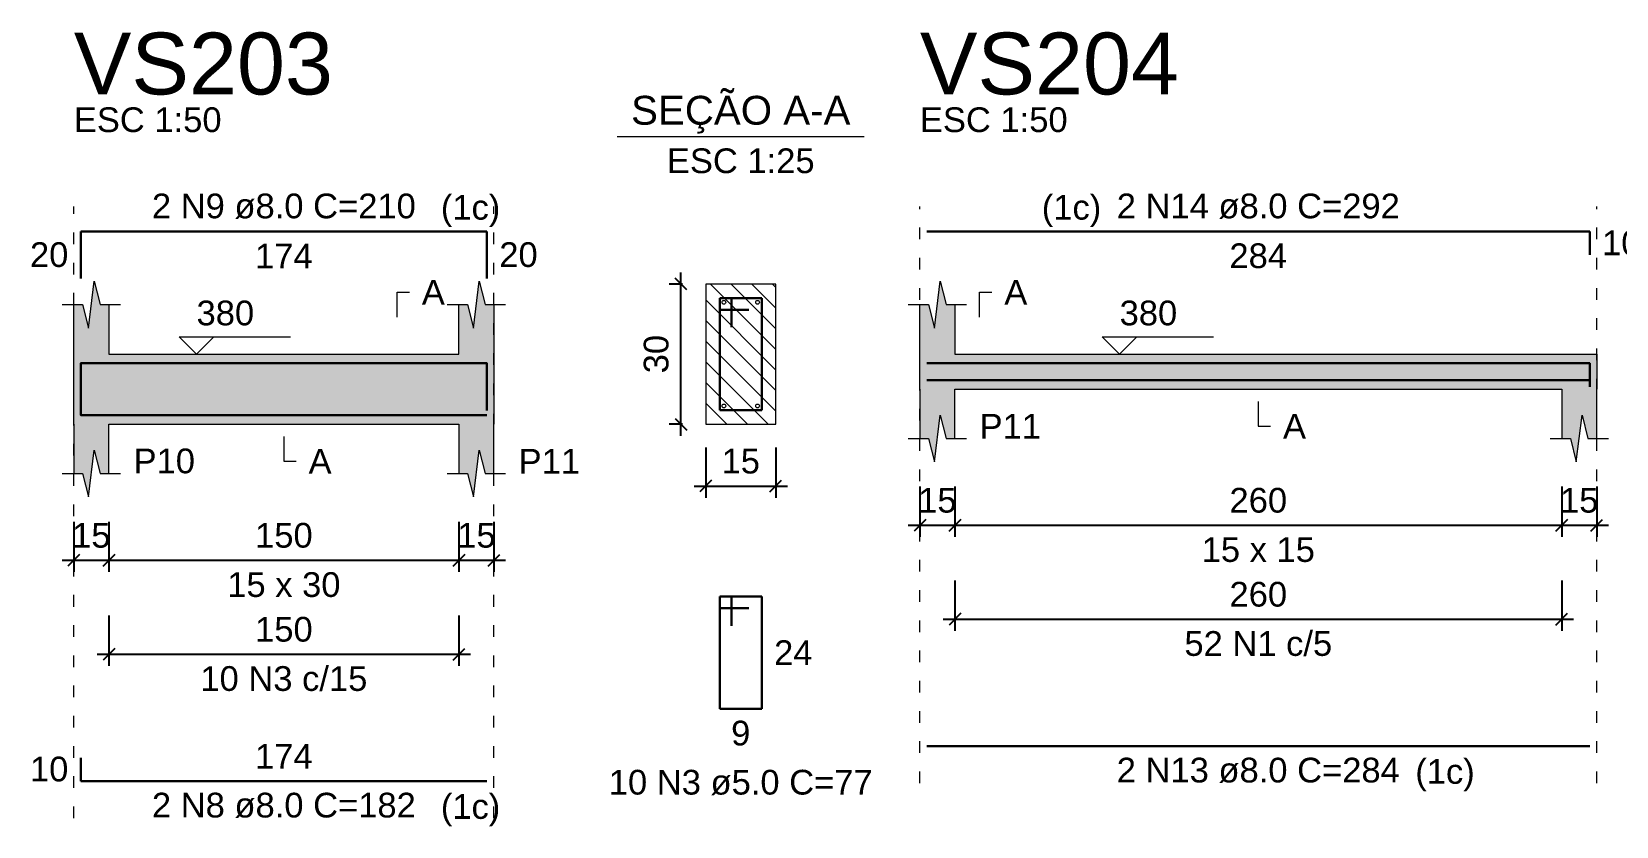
# Model space of a CAD drawing. Header units: inches. Extents: x -52 to 802, y -168 to 85.
# Drawn here: x 162.14 to 175.72, y -118.71 to -111.91 of the extents above; entities that cross this region are included whole.
import ezdxf

# ---------------------------------------------------------------- set-up
doc = ezdxf.new("R2010")
doc.units = ezdxf.units.IN
doc.header["$MEASUREMENT"] = 0
doc.linetypes.add('DOT2', pattern=[3.175, 0, -3.175])
for name, color, linetype, lineweight in [('Descrição da armadura', 7, 'Continuous', 5), ('DT-Barras na forma', 2, 'Continuous', 30), ('DT-Barras no corte', 5, 'Continuous', 5), ('DT-Barras rebatidas', 2, 'Continuous', 30), ('DT-Cotas', 9, 'Continuous', 5), ('DT-Forma', 5, 'Continuous', 5), ('DT-Hachura forma vigas', 252, 'Continuous', 5), ('DT-Hachura seção vigas', 252, 'Continuous', 5), ('DT-Pontilhado', 9, 'DOT2', 5), ('DT-Textos', 7, 'Continuous', 5), ('DT-Título', 3, 'Continuous', 20), ('Textos armaduras', 7, 'Continuous', 5)]:
    doc.layers.add(name, color=color, linetype=linetype, lineweight=lineweight)
doc.styles.add('Arial', font='arial.ttf')
doc.styles.get("Standard").update_dxf_attribs({"font": 'arial.ttf'})
doc.dimstyles.new('UM_25.000000', dxfattribs={"dimtxt": 0.18, "dimasz": 0.1, "dimexe": 0.1, "dimexo": 0.2, "dimgap": 0, "dimtad": 1, "dimtih": 1, "dimtoh": 1, "dimdec": 1, "dimlfac": 25, "dimzin": 0, "dimdsep": 46, "dimtxsty": 'Standard', "dimcen": 0.09, "dimdle": 0.1, "dimadec": 1, "dimazin": 2, "dimtfac": 1, "dimtdec": 4, "dimtofl": 0, "dimtmove": 0, "dimatfit": 3, "dimfxl": 1, "dimtolj": 1, "dimarcsym": 0})
doc.dimstyles.new('UM_50.000000', dxfattribs={"dimtxt": 0.18, "dimasz": 0.1, "dimexe": 0.1, "dimexo": 0.2, "dimgap": 0, "dimtad": 1, "dimtih": 1, "dimtoh": 1, "dimdec": 1, "dimlfac": 50, "dimzin": 0, "dimdsep": 46, "dimtxsty": 'Standard', "dimcen": 0.09, "dimdle": 0.1, "dimadec": 1, "dimazin": 2, "dimtfac": 1, "dimtdec": 4, "dimtofl": 0, "dimtmove": 0, "dimatfit": 3, "dimfxl": 1, "dimtolj": 1, "dimarcsym": 0})

# ---------------------------------------------------------------- blocks, each defined once
blk = doc.blocks.new('_Oblique')
at = {"color": 0, "linetype": 'ByBlock', "lineweight": -2}
blk.add_line((-0.5, -0.5), (0.5, 0.5), dxfattribs=at)
blk = doc.blocks.new('*D1873')
at = {"layer": 'Defpoints', "color": 0, "transparency": 16777216}
for p in [(162.503, -115.902), (162.803, -115.902), (162.803, -116.432)]:
    blk.add_point(p, dxfattribs=at)
at = {"layer": 'DT-Cotas', "color": 0, "lineweight": -2, "transparency": 16777216}
for p, q in [((162.503, -116.102), (162.503, -116.532)), ((162.803, -116.102), (162.803, -116.532)), ((162.403, -116.432), (162.903, -116.432))]:
    blk.add_line(p, q, dxfattribs=at)
at = {"layer": 'DT-Cotas', "color": 0, "lineweight": -2, "transparency": 16777216, "xscale": 0.1, "yscale": 0.1, "zscale": 0.1, "rotation": 180}
blk.add_blockref('_Oblique', (162.503, -116.432), dxfattribs=at)
at = {"layer": 'DT-Cotas', "color": 0, "lineweight": -2, "transparency": 16777216, "xscale": 0.1, "yscale": 0.1, "zscale": 0.1}
blk.add_blockref('_Oblique', (162.803, -116.432), dxfattribs=at)
at = {"layer": 'DT-Cotas', "transparency": 16777216, "insert": (162.653, -116.22), "char_height": 0.2118, "attachment_point": 5, "rotation": 0.0057, "style": 'Arial'}
blk.add_mtext('\\A1;15', dxfattribs=at)
blk = doc.blocks.new('*D1874')
at = {"layer": 'Defpoints', "color": 0, "transparency": 16777216}
for p in [(162.803, -115.902), (165.803, -115.902), (165.803, -116.432)]:
    blk.add_point(p, dxfattribs=at)
at = {"layer": 'DT-Cotas', "color": 0, "lineweight": -2, "transparency": 16777216}
for p, q in [((162.803, -116.102), (162.803, -116.532)), ((165.803, -116.102), (165.803, -116.532)), ((162.703, -116.432), (165.903, -116.432))]:
    blk.add_line(p, q, dxfattribs=at)
at = {"layer": 'DT-Cotas', "color": 0, "lineweight": -2, "transparency": 16777216, "xscale": 0.1, "yscale": 0.1, "zscale": 0.1, "rotation": 180}
blk.add_blockref('_Oblique', (162.803, -116.432), dxfattribs=at)
at = {"layer": 'DT-Cotas', "color": 0, "lineweight": -2, "transparency": 16777216, "xscale": 0.1, "yscale": 0.1, "zscale": 0.1}
blk.add_blockref('_Oblique', (165.803, -116.432), dxfattribs=at)
at = {"layer": 'DT-Cotas', "transparency": 16777216, "insert": (164.303, -116.22), "char_height": 0.2118, "attachment_point": 5, "rotation": 0.0057, "style": 'Arial'}
blk.add_mtext('\\A1;150', dxfattribs=at)
blk = doc.blocks.new('*D1875')
at = {"layer": 'Defpoints', "color": 0, "transparency": 16777216}
for p in [(165.803, -115.902), (166.103, -115.902), (166.103, -116.432)]:
    blk.add_point(p, dxfattribs=at)
at = {"layer": 'DT-Cotas', "color": 0, "lineweight": -2, "transparency": 16777216}
for p, q in [((165.803, -116.102), (165.803, -116.532)), ((166.103, -116.102), (166.103, -116.532)), ((165.703, -116.432), (166.203, -116.432))]:
    blk.add_line(p, q, dxfattribs=at)
at = {"layer": 'DT-Cotas', "color": 0, "lineweight": -2, "transparency": 16777216, "xscale": 0.1, "yscale": 0.1, "zscale": 0.1, "rotation": 180}
blk.add_blockref('_Oblique', (165.803, -116.432), dxfattribs=at)
at = {"layer": 'DT-Cotas', "color": 0, "lineweight": -2, "transparency": 16777216, "xscale": 0.1, "yscale": 0.1, "zscale": 0.1}
blk.add_blockref('_Oblique', (166.103, -116.432), dxfattribs=at)
at = {"layer": 'DT-Cotas', "transparency": 16777216, "insert": (165.953, -116.22), "char_height": 0.2118, "attachment_point": 5, "rotation": 0.0057, "style": 'Arial'}
blk.add_mtext('\\A1;15', dxfattribs=at)
blk = doc.blocks.new('*D1876')
at = {"layer": 'Defpoints', "color": 0, "transparency": 16777216}
for p in [(162.803, -116.707), (165.803, -116.707), (165.803, -117.237)]:
    blk.add_point(p, dxfattribs=at)
at = {"layer": 'DT-Cotas', "color": 0, "lineweight": -2, "transparency": 16777216}
for p, q in [((162.803, -116.907), (162.803, -117.337)), ((165.803, -116.907), (165.803, -117.337)), ((162.703, -117.237), (165.903, -117.237))]:
    blk.add_line(p, q, dxfattribs=at)
at = {"layer": 'DT-Cotas', "color": 0, "lineweight": -2, "transparency": 16777216, "xscale": 0.1, "yscale": 0.1, "zscale": 0.1, "rotation": 180}
blk.add_blockref('_Oblique', (162.803, -117.237), dxfattribs=at)
at = {"layer": 'DT-Cotas', "color": 0, "lineweight": -2, "transparency": 16777216, "xscale": 0.1, "yscale": 0.1, "zscale": 0.1}
blk.add_blockref('_Oblique', (165.803, -117.237), dxfattribs=at)
at = {"layer": 'DT-Cotas', "transparency": 16777216, "insert": (164.303, -117.025), "char_height": 0.2118, "attachment_point": 5, "rotation": 0.0057, "style": 'Arial'}
blk.add_mtext('\\A1;150', dxfattribs=at)
blk = doc.blocks.new('*D1877')
at = {"layer": 'Defpoints', "color": 0, "transparency": 16777216}
for p in [(167.706, -114.067), (167.918, -114.067), (167.918, -115.267)]:
    blk.add_point(p, dxfattribs=at)
at = {"layer": 'DT-Cotas', "color": 0, "lineweight": -2, "transparency": 16777216}
for p, q in [((167.706, -115.367), (167.706, -113.967)), ((167.718, -114.067), (167.606, -114.067)), ((167.718, -115.267), (167.606, -115.267))]:
    blk.add_line(p, q, dxfattribs=at)
at = {"layer": 'DT-Cotas', "color": 0, "lineweight": -2, "transparency": 16777216, "xscale": 0.1, "yscale": 0.1, "zscale": 0.1}
for p, rotation in [((167.706, -114.067), 90), ((167.706, -115.267), 270)]:
    blk.add_blockref('_Oblique', p, dxfattribs=dict(at, rotation=rotation))
at = {"layer": 'DT-Cotas', "transparency": 16777216, "insert": (167.494, -114.667), "char_height": 0.2118, "attachment_point": 5, "rotation": 90, "style": 'Arial'}
blk.add_mtext('\\A1;30', dxfattribs=at)
blk = doc.blocks.new('*D1878')
at = {"layer": 'Defpoints', "color": 0, "transparency": 16777216}
for p in [(167.918, -115.267), (168.518, -115.267), (168.518, -115.797)]:
    blk.add_point(p, dxfattribs=at)
at = {"layer": 'DT-Cotas', "color": 0, "lineweight": -2, "transparency": 16777216}
for p, q in [((167.918, -115.467), (167.918, -115.897)), ((168.518, -115.467), (168.518, -115.897)), ((167.818, -115.797), (168.618, -115.797))]:
    blk.add_line(p, q, dxfattribs=at)
at = {"layer": 'DT-Cotas', "color": 0, "lineweight": -2, "transparency": 16777216, "xscale": 0.1, "yscale": 0.1, "zscale": 0.1, "rotation": 180}
blk.add_blockref('_Oblique', (167.918, -115.797), dxfattribs=at)
at = {"layer": 'DT-Cotas', "color": 0, "lineweight": -2, "transparency": 16777216, "xscale": 0.1, "yscale": 0.1, "zscale": 0.1}
blk.add_blockref('_Oblique', (168.518, -115.797), dxfattribs=at)
at = {"layer": 'DT-Cotas', "transparency": 16777216, "insert": (168.218, -115.585), "char_height": 0.2118, "attachment_point": 5, "rotation": 0.0057, "style": 'Arial'}
blk.add_mtext('\\A1;15', dxfattribs=at)
blk = doc.blocks.new('*D1879')
at = {"layer": 'Defpoints', "color": 0, "transparency": 16777216}
for p in [(169.753, -115.602), (170.053, -115.602), (170.053, -116.132)]:
    blk.add_point(p, dxfattribs=at)
at = {"layer": 'DT-Cotas', "color": 0, "lineweight": -2, "transparency": 16777216}
for p, q in [((169.753, -115.802), (169.753, -116.232)), ((170.053, -115.802), (170.053, -116.232)), ((169.653, -116.132), (170.153, -116.132))]:
    blk.add_line(p, q, dxfattribs=at)
at = {"layer": 'DT-Cotas', "color": 0, "lineweight": -2, "transparency": 16777216, "xscale": 0.1, "yscale": 0.1, "zscale": 0.1, "rotation": 180}
blk.add_blockref('_Oblique', (169.753, -116.132), dxfattribs=at)
at = {"layer": 'DT-Cotas', "color": 0, "lineweight": -2, "transparency": 16777216, "xscale": 0.1, "yscale": 0.1, "zscale": 0.1}
blk.add_blockref('_Oblique', (170.053, -116.132), dxfattribs=at)
at = {"layer": 'DT-Cotas', "transparency": 16777216, "insert": (169.903, -115.92), "char_height": 0.2118, "attachment_point": 5, "rotation": 0.0057, "style": 'Arial'}
blk.add_mtext('\\A1;15', dxfattribs=at)
blk = doc.blocks.new('*D1880')
at = {"layer": 'Defpoints', "color": 0, "transparency": 16777216}
for p in [(170.053, -115.602), (175.253, -115.602), (175.253, -116.132)]:
    blk.add_point(p, dxfattribs=at)
at = {"layer": 'DT-Cotas', "color": 0, "lineweight": -2, "transparency": 16777216}
for p, q in [((170.053, -115.802), (170.053, -116.232)), ((175.253, -115.802), (175.253, -116.232)), ((169.953, -116.132), (175.353, -116.132))]:
    blk.add_line(p, q, dxfattribs=at)
at = {"layer": 'DT-Cotas', "color": 0, "lineweight": -2, "transparency": 16777216, "xscale": 0.1, "yscale": 0.1, "zscale": 0.1, "rotation": 180}
blk.add_blockref('_Oblique', (170.053, -116.132), dxfattribs=at)
at = {"layer": 'DT-Cotas', "color": 0, "lineweight": -2, "transparency": 16777216, "xscale": 0.1, "yscale": 0.1, "zscale": 0.1}
blk.add_blockref('_Oblique', (175.253, -116.132), dxfattribs=at)
at = {"layer": 'DT-Cotas', "transparency": 16777216, "insert": (172.653, -115.92), "char_height": 0.2118, "attachment_point": 5, "rotation": 0.0057, "style": 'Arial'}
blk.add_mtext('\\A1;260', dxfattribs=at)
blk = doc.blocks.new('*D1881')
at = {"layer": 'Defpoints', "color": 0, "transparency": 16777216}
for p in [(175.253, -115.602), (175.553, -115.602), (175.553, -116.132)]:
    blk.add_point(p, dxfattribs=at)
at = {"layer": 'DT-Cotas', "color": 0, "lineweight": -2, "transparency": 16777216}
for p, q in [((175.253, -115.802), (175.253, -116.232)), ((175.553, -115.802), (175.553, -116.232)), ((175.153, -116.132), (175.653, -116.132))]:
    blk.add_line(p, q, dxfattribs=at)
at = {"layer": 'DT-Cotas', "color": 0, "lineweight": -2, "transparency": 16777216, "xscale": 0.1, "yscale": 0.1, "zscale": 0.1, "rotation": 180}
blk.add_blockref('_Oblique', (175.253, -116.132), dxfattribs=at)
at = {"layer": 'DT-Cotas', "color": 0, "lineweight": -2, "transparency": 16777216, "xscale": 0.1, "yscale": 0.1, "zscale": 0.1}
blk.add_blockref('_Oblique', (175.553, -116.132), dxfattribs=at)
at = {"layer": 'DT-Cotas', "transparency": 16777216, "insert": (175.403, -115.92), "char_height": 0.2118, "attachment_point": 5, "rotation": 0.0057, "style": 'Arial'}
blk.add_mtext('\\A1;15', dxfattribs=at)
blk = doc.blocks.new('*D1882')
at = {"layer": 'Defpoints', "color": 0, "transparency": 16777216}
for p in [(170.053, -116.407), (175.253, -116.407), (175.253, -116.937)]:
    blk.add_point(p, dxfattribs=at)
at = {"layer": 'DT-Cotas', "color": 0, "lineweight": -2, "transparency": 16777216}
for p, q in [((170.053, -116.607), (170.053, -117.037)), ((175.253, -116.607), (175.253, -117.037)), ((169.953, -116.937), (175.353, -116.937))]:
    blk.add_line(p, q, dxfattribs=at)
at = {"layer": 'DT-Cotas', "color": 0, "lineweight": -2, "transparency": 16777216, "xscale": 0.1, "yscale": 0.1, "zscale": 0.1, "rotation": 180}
blk.add_blockref('_Oblique', (170.053, -116.937), dxfattribs=at)
at = {"layer": 'DT-Cotas', "color": 0, "lineweight": -2, "transparency": 16777216, "xscale": 0.1, "yscale": 0.1, "zscale": 0.1}
blk.add_blockref('_Oblique', (175.253, -116.937), dxfattribs=at)
at = {"layer": 'DT-Cotas', "transparency": 16777216, "insert": (172.653, -116.725), "char_height": 0.2118, "attachment_point": 5, "rotation": 0.0057, "style": 'Arial'}
blk.add_mtext('\\A1;260', dxfattribs=at)

msp = doc.modelspace()

# ---------------------------------------------------------------- hatches: boundary and pattern name
at = {"layer": 'DT-Hachura forma vigas', "linetype": 'Continuous'}
for points in [[(166.1029, -115.6906), (166.1029, -115.267), (166.1029, -114.667), (166.1029, -114.2434), (166.0279, -114.2434), (165.9779, -114.0434), (165.9279, -114.4434), (165.8779, -114.2434), (165.8029, -114.2434), (165.8029, -114.667), (162.8029, -114.667), (162.8029, -114.2434), (162.7279, -114.2434), (162.6779, -114.0434), (162.6279, -114.4434), (162.5779, -114.2434), (162.5029, -114.2434), (162.5029, -114.667), (162.5029, -115.267), (162.5029, -115.6906), (162.5779, -115.6906), (162.6279, -115.8906), (162.6779, -115.4906), (162.7279, -115.6906), (162.8029, -115.6906), (162.8029, -115.267), (165.8029, -115.267), (165.8029, -115.6906), (165.8779, -115.6906), (165.9279, -115.8906), (165.9779, -115.4906), (166.0279, -115.6906), (166.1029, -115.6906)], [(175.553, -115.3906), (175.553, -114.967), (175.553, -114.667), (175.253, -114.667), (170.053, -114.667), (170.053, -114.2434), (169.978, -114.2434), (169.928, -114.0434), (169.878, -114.4434), (169.828, -114.2434), (169.753, -114.2434), (169.753, -114.667), (169.753, -114.967), (169.753, -115.3906), (169.828, -115.3906), (169.878, -115.5906), (169.928, -115.1906), (169.978, -115.3906), (170.053, -115.3906), (170.053, -114.967), (175.253, -114.967), (175.253, -115.3906), (175.328, -115.3906), (175.378, -115.5906), (175.428, -115.1906), (175.478, -115.3906), (175.553, -115.3906)]]:
    msp.add_hatch(color=256, dxfattribs=at).paths.add_polyline_path(points)
at = {"layer": 'DT-Hachura seção vigas', "linetype": 'Continuous'}
h = msp.add_hatch(dxfattribs=at)
h.set_pattern_fill('ANSI31', color=256, angle=90, style=0)
h.set_pattern_definition([(135, (111.64306, -410.421), (-0.08838835, -0.08838835), [])])
h.paths.add_polyline_path([(167.918, -115.267), (167.918, -115.267), (168.518, -115.267), (168.518, -114.067), (167.918, -114.067), (167.918, -115.267)])

# ---------------------------------------------------------------- linework, layer by layer
at = {"layer": 'DT-Barras na forma'}
for p, q in [((168.138, -114.187), (168.038, -114.187)), ((168.038, -114.187), (168.038, -115.147)), ((168.398, -114.187), (168.038, -114.187)), ((168.038, -114.187), (168.038, -114.287)), ((168.138, -114.437), (168.138, -114.187)), ((168.398, -115.147), (168.398, -114.187)), ((168.038, -114.287), (168.288, -114.287)), ((168.038, -115.147), (168.398, -115.147))]:
    msp.add_line(p, q, dxfattribs=at)
for points in [[(162.5629, -115.1497), (162.5629, -114.745), (166.0429, -114.745), (166.0429, -115.1497)], [(169.813, -114.745), (175.493, -114.745), (175.493, -114.9473)], [(162.5629, -114.989), (162.5629, -115.189), (166.0429, -115.189)], [(169.813, -114.889), (175.493, -114.889)]]:
    msp.add_lwpolyline(points, dxfattribs=at)
at = {"layer": 'DT-Barras no corte'}
for centre in [(168.074, -114.223), (168.362, -114.223), (168.074, -115.111), (168.362, -115.111)]:
    msp.add_circle(centre, 0.016, dxfattribs=at)
at = {"layer": 'DT-Barras rebatidas'}
for p, q in [((162.5629, -114.0201), (162.5629, -113.6154)), ((162.5629, -113.6154), (166.0429, -113.6154)), ((166.0429, -113.6154), (166.0429, -114.0201)), ((169.813, -113.6154), (175.493, -113.6154)), ((175.493, -113.6154), (175.493, -113.8177)), ((168.138, -116.7437), (168.038, -116.7437)), ((168.038, -116.7437), (168.038, -117.7037)), ((168.398, -116.7437), (168.038, -116.7437)), ((168.038, -116.7437), (168.038, -116.8437)), ((168.138, -116.9937), (168.138, -116.7437)), ((168.398, -117.7037), (168.398, -116.7437)), ((168.038, -116.8437), (168.288, -116.8437)), ((168.038, -117.7037), (168.398, -117.7037)), ((162.5629, -118.1236), (162.5629, -118.3236)), ((169.813, -118.0236), (175.493, -118.0236)), ((162.5629, -118.3236), (166.0429, -118.3236))]:
    msp.add_line(p, q, dxfattribs=at)
at = {"layer": 'DT-Forma'}
for p, q in [((162.6279, -114.4434), (162.6779, -114.0434)), ((162.6779, -114.0434), (162.7279, -114.2434)), ((165.9279, -114.4434), (165.9779, -114.0434)), ((165.9779, -114.0434), (166.0279, -114.2434)), ((169.878, -114.4434), (169.928, -114.0434)), ((169.928, -114.0434), (169.978, -114.2434)), ((168.518, -114.067), (167.918, -114.067)), ((167.918, -114.067), (167.918, -114.067)), ((167.918, -114.067), (167.918, -115.267)), ((168.518, -115.267), (168.518, -114.067)), ((168.518, -114.067), (168.518, -114.067)), ((162.4029, -114.2434), (162.5779, -114.2434)), ((162.5029, -114.667), (162.5029, -114.2434)), ((162.5779, -114.2434), (162.6279, -114.4434)), ((162.7279, -114.2434), (162.9029, -114.2434)), ((162.8029, -114.2434), (162.8029, -114.667)), ((165.7029, -114.2434), (165.8779, -114.2434)), ((165.8029, -114.667), (165.8029, -114.2434)), ((165.8779, -114.2434), (165.9279, -114.4434)), ((166.0279, -114.2434), (166.2029, -114.2434)), ((166.1029, -114.2434), (166.1029, -114.667)), ((169.653, -114.2434), (169.828, -114.2434)), ((169.753, -114.667), (169.753, -114.2434)), ((169.828, -114.2434), (169.878, -114.4434)), ((169.978, -114.2434), (170.153, -114.2434)), ((170.053, -114.2434), (170.053, -114.667)), ((162.8029, -114.667), (165.8029, -114.667)), ((170.053, -114.667), (175.253, -114.667)), ((175.253, -114.667), (175.553, -114.667)), ((169.753, -114.967), (169.753, -115.3906)), ((170.053, -115.3906), (170.053, -114.967)), ((170.053, -114.967), (175.253, -114.967)), ((175.253, -114.967), (175.253, -115.3906)), ((175.553, -115.3906), (175.553, -114.967)), ((162.5029, -115.267), (162.5029, -115.6906)), ((162.8029, -115.6906), (162.8029, -115.267)), ((162.8029, -115.267), (165.8029, -115.267)), ((165.8029, -115.267), (165.8029, -115.6906)), ((166.1029, -115.6906), (166.1029, -115.267)), ((167.918, -115.267), (168.518, -115.267)), ((167.918, -115.267), (167.918, -115.267)), ((168.518, -115.267), (168.518, -115.267)), ((169.878, -115.5906), (169.928, -115.1906)), ((169.928, -115.1906), (169.978, -115.3906)), ((175.378, -115.5906), (175.428, -115.1906)), ((175.428, -115.1906), (175.478, -115.3906)), ((169.653, -115.3906), (169.828, -115.3906)), ((169.828, -115.3906), (169.878, -115.5906)), ((169.978, -115.3906), (170.153, -115.3906)), ((175.153, -115.3906), (175.328, -115.3906)), ((175.328, -115.3906), (175.378, -115.5906)), ((175.478, -115.3906), (175.653, -115.3906)), ((162.6279, -115.8906), (162.6779, -115.4906)), ((162.6779, -115.4906), (162.7279, -115.6906)), ((165.9279, -115.8906), (165.9779, -115.4906)), ((165.9779, -115.4906), (166.0279, -115.6906)), ((162.4029, -115.6906), (162.5779, -115.6906)), ((162.5779, -115.6906), (162.6279, -115.8906)), ((162.7279, -115.6906), (162.9029, -115.6906)), ((165.7029, -115.6906), (165.8779, -115.6906)), ((165.8779, -115.6906), (165.9279, -115.8906)), ((166.0279, -115.6906), (166.2029, -115.6906))]:
    msp.add_line(p, q, dxfattribs=at)
at = {"layer": 'DT-Forma', "linetype": 'Continuous'}
for p, q in [((162.5029, -115.267), (162.5029, -114.667)), ((166.1029, -114.667), (166.1029, -115.267)), ((169.753, -114.967), (169.753, -114.667)), ((175.553, -114.667), (175.553, -114.967))]:
    msp.add_line(p, q, dxfattribs=at)
at = {"layer": 'DT-Pontilhado', "ltscale": 0.05}
for p, q in [((162.5029, -118.6413), (162.5029, -113.4036)), ((166.1029, -118.6413), (166.1029, -113.4036)), ((169.753, -118.3413), (169.753, -113.4036)), ((175.553, -118.3413), (175.553, -113.4036))]:
    msp.add_line(p, q, dxfattribs=at)
at = {"layer": 'DT-Textos'}
msp.add_line((167.159, -112.8021), (169.277, -112.8021), dxfattribs=at)
for points in [[(165.2734, -114.3493), (165.2734, -114.1375), (165.3793, -114.1375)], [(170.2648, -114.3493), (170.2648, -114.1375), (170.3707, -114.1375)], [(163.7029, -114.5187), (163.5546, -114.667), (163.4064, -114.5187), (164.3595, -114.5187)], [(171.613, -114.5187), (171.4647, -114.667), (171.3164, -114.5187), (172.2695, -114.5187)], [(172.653, -115.0729), (172.653, -115.2847), (172.7589, -115.2847)], [(164.3029, -115.3729), (164.3029, -115.5847), (164.4088, -115.5847)]]:
    msp.add_lwpolyline(points, dxfattribs=at)

# ---------------------------------------------------------------- texts
at = {"layer": 'Descrição da armadura', "linetype": 'Continuous', "char_height": 0.2118, "attachment_point": 8, "line_spacing_factor": 0.798, "style": 'Arial'}
for s, insert, width in [('2 N9 ø8.0 C=210', (164.3029, -113.5095), 4.534748), ('2 N14 ø8.0 C=292', (172.653, -113.5095), 4.8647), ('52 N1 c/5', (172.653, -117.2544), 2.539389), ('10 N3 c/15', (164.3029, -117.5544), 2.869342), ('2 N13 ø8.0 C=284', (172.653, -118.3413), 4.8647), ('2 N8 ø8.0 C=182', (164.3029, -118.6413), 4.534748)]:
    msp.add_mtext(s, dxfattribs=dict(at, insert=insert, width=width))
at = {"layer": 'Descrição da armadura', "color": 7, "linetype": 'Continuous', "insert": (168.218, -118.445), "char_height": 0.2118, "width": 4.534748, "attachment_point": 8, "line_spacing_factor": 0.798, "style": 'Arial'}
msp.add_mtext('10 N3 ø5.0 C=77', dxfattribs=at)
at = {"layer": 'DT-Textos', "line_spacing_factor": 0.798, "style": 'Arial'}
for s, insert, char_height, width, attachment_point in [('SEÇÃO A-A', (168.2181, -112.778), 0.2471, 3.875022, 8), ('ESC 1:50', (162.5029, -112.7682), 0.2118, 3.045677, 7), ('ESC 1:50', (169.753, -112.7682), 0.2118, 3.045677, 7), ('ESC 1:25', (168.218, -113.1198), 0.2118, 3.045677, 8), ('(1c)', (165.6481, -113.579), 0.2118, 1.225428, 7), ('(1c)', (171.3073, -113.579), 0.2118, 1.225428, 9), ('A', (165.4852, -114.2434), 0.2118, 0.474606, 7), ('A', (170.4766, -114.2434), 0.2118, 0.474606, 7), ('380', (163.5546, -114.4234), 0.2118, 1.18721, 7), ('380', (171.4647, -114.4234), 0.2118, 1.18721, 7), ('P11', (170.2648, -115.3906), 0.2118, 1.266079, 7), ('A', (172.8648, -115.3906), 0.2118, 0.474606, 7), ('P10', (163.0147, -115.6906), 0.2118, 0.870342, 7), ('A', (164.5147, -115.6906), 0.2118, 0.474606, 7), ('P11', (166.3147, -115.6906), 0.2118, 1.266079, 7), ('15 x 15', (172.653, -116.4496), 0.2118, 2.334116, 8), ('15 x 30', (164.3029, -116.7496), 0.2118, 2.334116, 8), ('(1c)', (173.9983, -118.411), 0.2118, 1.225428, 7), ('(1c)', (165.6481, -118.711), 0.2118, 1.225428, 7)]:
    msp.add_mtext(s, dxfattribs=dict(at, insert=insert, char_height=char_height, width=width, attachment_point=attachment_point))
at = {"layer": 'DT-Título', "char_height": 0.5295, "width": 4.272843, "attachment_point": 7, "line_spacing_factor": 0.798, "style": 'Arial'}
for s, insert in [('VS203', (162.5029, -112.4505)), ('VS204', (169.753, -112.4505))]:
    msp.add_mtext(s, dxfattribs=dict(at, insert=insert))
at = {"layer": 'Textos armaduras', "linetype": 'Continuous', "char_height": 0.2118, "attachment_point": 7, "line_spacing_factor": 0.798, "style": 'Arial'}
for s, insert, width in [('10', (175.5989, -113.8225), 0.659905), ('20', (162.127, -113.9236), 0.659905), ('174', (164.0554, -113.9331), 0.989858), ('20', (166.1488, -113.9236), 0.659905), ('284', (172.4055, -113.9331), 0.989858), ('10', (162.127, -118.3295), 0.659905), ('174', (164.0554, -118.2177), 0.989858)]:
    msp.add_mtext(s, dxfattribs=dict(at, insert=insert, width=width))
at = {"layer": 'Textos armaduras', "color": 7, "linetype": 'Continuous', "char_height": 0.2118, "attachment_point": 7, "line_spacing_factor": 0.798, "style": 'Arial'}
for s, insert, width in [('24', (168.5039, -117.3296), 0.659905), ('9', (168.1355, -118.0214), 0.329953)]:
    msp.add_mtext(s, dxfattribs=dict(at, insert=insert, width=width))

# ---------------------------------------------------------------- dimensions: what is measured, and where the dimension line sits
at = {"layer": 'DT-Cotas'}
dim = msp.add_linear_dim(base=(167.7062, -114.067), p1=(167.918, -115.267), p2=(167.918, -114.067), angle=90, dimstyle='UM_25.000000', override={"dimtxt": 0.2118, "dimasz": 0.1, "dimexe": 0.1, "dimexo": 0.2, "dimtad": 1, "dimtih": 0, "dimtoh": 0, "dimdec": 1, "dimlfac": 25, "dimzin": 8, "dimtxsty": 'Arial', "dimblk": 'Oblique', "dimblk1": 'Oblique', "dimblk2": 'Oblique', "dimsah": 1, "dimdle": 0.1, "dimse1": 0, "dimse2": 0, "dimclrt": 256, "dimadec": 1, "dimazin": 3, "dimtmove": 2, "dimldrblk": 'Oblique'}, dxfattribs=at)
dim.commit()
dim.dimension.update_dxf_attribs({"geometry": '*D1877', "text_midpoint": (167.4944, -114.667), "dimtype": 160, "text_rotation": 90})
for base, p1, p2, dimstyle, override, picture, middle in [((168.518, -115.7965), (167.918, -115.267), (168.518, -115.267), 'UM_25.000000', {"dimtxt": 0.2118, "dimasz": 0.1, "dimexe": 0.1, "dimexo": 0.2, "dimtad": 1, "dimtih": 0, "dimtoh": 0, "dimdec": 1, "dimlfac": 25, "dimzin": 8, "dimtxsty": 'Arial', "dimblk": 'Oblique', "dimblk1": 'Oblique', "dimblk2": 'Oblique', "dimsah": 1, "dimdle": 0.1, "dimse1": 0, "dimse2": 0, "dimclrt": 256, "dimadec": 1, "dimazin": 3, "dimtmove": 2, "dimldrblk": 'Oblique'}, '*D1878', (168.218, -115.5847)), ((170.053, -116.1319), (169.753, -115.6024), (170.053, -115.6024), 'UM_50.000000', {"dimtxt": 0.2118, "dimasz": 0.1, "dimexe": 0.1, "dimexo": 0.2, "dimtad": 1, "dimtih": 0, "dimtoh": 0, "dimdec": 1, "dimlfac": 50, "dimzin": 8, "dimtxsty": 'Arial', "dimblk": 'Oblique', "dimblk1": 'Oblique', "dimblk2": 'Oblique', "dimsah": 1, "dimdle": 0.1, "dimse1": 0, "dimse2": 0, "dimclrt": 256, "dimadec": 1, "dimazin": 3, "dimtmove": 2, "dimldrblk": 'Oblique'}, '*D1879', (169.903, -115.9201)), ((175.253, -116.1319), (170.053, -115.6024), (175.253, -115.6024), 'UM_50.000000', {"dimtxt": 0.2118, "dimasz": 0.1, "dimexe": 0.1, "dimexo": 0.2, "dimtad": 1, "dimtih": 0, "dimtoh": 0, "dimdec": 1, "dimlfac": 50, "dimzin": 8, "dimtxsty": 'Arial', "dimblk": 'Oblique', "dimblk1": 'Oblique', "dimblk2": 'Oblique', "dimsah": 1, "dimdle": 0.1, "dimse1": 0, "dimse2": 0, "dimclrt": 256, "dimadec": 1, "dimazin": 3, "dimtmove": 2, "dimldrblk": 'Oblique'}, '*D1880', (172.653, -115.9201)), ((175.553, -116.1319), (175.253, -115.6024), (175.553, -115.6024), 'UM_50.000000', {"dimtxt": 0.2118, "dimasz": 0.1, "dimexe": 0.1, "dimexo": 0.2, "dimtad": 1, "dimtih": 0, "dimtoh": 0, "dimdec": 1, "dimlfac": 50, "dimzin": 8, "dimtxsty": 'Arial', "dimblk": 'Oblique', "dimblk1": 'Oblique', "dimblk2": 'Oblique', "dimsah": 1, "dimdle": 0.1, "dimse1": 0, "dimse2": 0, "dimclrt": 256, "dimadec": 1, "dimazin": 3, "dimtmove": 2, "dimldrblk": 'Oblique'}, '*D1881', (175.403, -115.9201)), ((162.8029, -116.4319), (162.5029, -115.9024), (162.8029, -115.9024), 'UM_50.000000', {"dimtxt": 0.2118, "dimasz": 0.1, "dimexe": 0.1, "dimexo": 0.2, "dimtad": 1, "dimtih": 0, "dimtoh": 0, "dimdec": 1, "dimlfac": 50, "dimzin": 8, "dimtxsty": 'Arial', "dimblk": 'Oblique', "dimblk1": 'Oblique', "dimblk2": 'Oblique', "dimsah": 1, "dimdle": 0.1, "dimse1": 0, "dimse2": 0, "dimclrt": 256, "dimadec": 1, "dimazin": 3, "dimtmove": 2, "dimldrblk": 'Oblique'}, '*D1873', (162.6529, -116.2201)), ((165.8029, -116.4319), (162.8029, -115.9024), (165.8029, -115.9024), 'UM_50.000000', {"dimtxt": 0.2118, "dimasz": 0.1, "dimexe": 0.1, "dimexo": 0.2, "dimtad": 1, "dimtih": 0, "dimtoh": 0, "dimdec": 1, "dimlfac": 50, "dimzin": 8, "dimtxsty": 'Arial', "dimblk": 'Oblique', "dimblk1": 'Oblique', "dimblk2": 'Oblique', "dimsah": 1, "dimdle": 0.1, "dimse1": 0, "dimse2": 0, "dimclrt": 256, "dimadec": 1, "dimazin": 3, "dimtmove": 2, "dimldrblk": 'Oblique'}, '*D1874', (164.3029, -116.2201)), ((166.1029, -116.4319), (165.8029, -115.9024), (166.1029, -115.9024), 'UM_50.000000', {"dimtxt": 0.2118, "dimasz": 0.1, "dimexe": 0.1, "dimexo": 0.2, "dimtad": 1, "dimtih": 0, "dimtoh": 0, "dimdec": 1, "dimlfac": 50, "dimzin": 8, "dimtxsty": 'Arial', "dimblk": 'Oblique', "dimblk1": 'Oblique', "dimblk2": 'Oblique', "dimsah": 1, "dimdle": 0.1, "dimse1": 0, "dimse2": 0, "dimclrt": 256, "dimadec": 1, "dimazin": 3, "dimtmove": 2, "dimldrblk": 'Oblique'}, '*D1875', (165.9529, -116.2201)), ((175.253, -116.9367), (170.053, -116.4072), (175.253, -116.4072), 'UM_50.000000', {"dimtxt": 0.2118, "dimasz": 0.1, "dimexe": 0.1, "dimexo": 0.2, "dimtad": 1, "dimtih": 0, "dimtoh": 0, "dimdec": 1, "dimlfac": 50, "dimzin": 8, "dimtxsty": 'Arial', "dimblk": 'Oblique', "dimblk1": 'Oblique', "dimblk2": 'Oblique', "dimsah": 1, "dimdle": 0.1, "dimse1": 0, "dimse2": 0, "dimclrt": 256, "dimadec": 1, "dimazin": 3, "dimtmove": 2, "dimldrblk": 'Oblique'}, '*D1882', (172.653, -116.7249)), ((165.8029, -117.2367), (162.8029, -116.7072), (165.8029, -116.7072), 'UM_50.000000', {"dimtxt": 0.2118, "dimasz": 0.1, "dimexe": 0.1, "dimexo": 0.2, "dimtad": 1, "dimtih": 0, "dimtoh": 0, "dimdec": 1, "dimlfac": 50, "dimzin": 8, "dimtxsty": 'Arial', "dimblk": 'Oblique', "dimblk1": 'Oblique', "dimblk2": 'Oblique', "dimsah": 1, "dimdle": 0.1, "dimse1": 0, "dimse2": 0, "dimclrt": 256, "dimadec": 1, "dimazin": 3, "dimtmove": 2, "dimldrblk": 'Oblique'}, '*D1876', (164.3029, -117.0249))]:
    dim = msp.add_linear_dim(base=base, p1=p1, p2=p2, dimstyle=dimstyle, override=override, dxfattribs=at)
    dim.commit()
    dim.dimension.update_dxf_attribs({"geometry": picture, "text_midpoint": middle, "dimtype": 160, "text_rotation": 0.00573})

doc.saveas('drawing.dxf')
